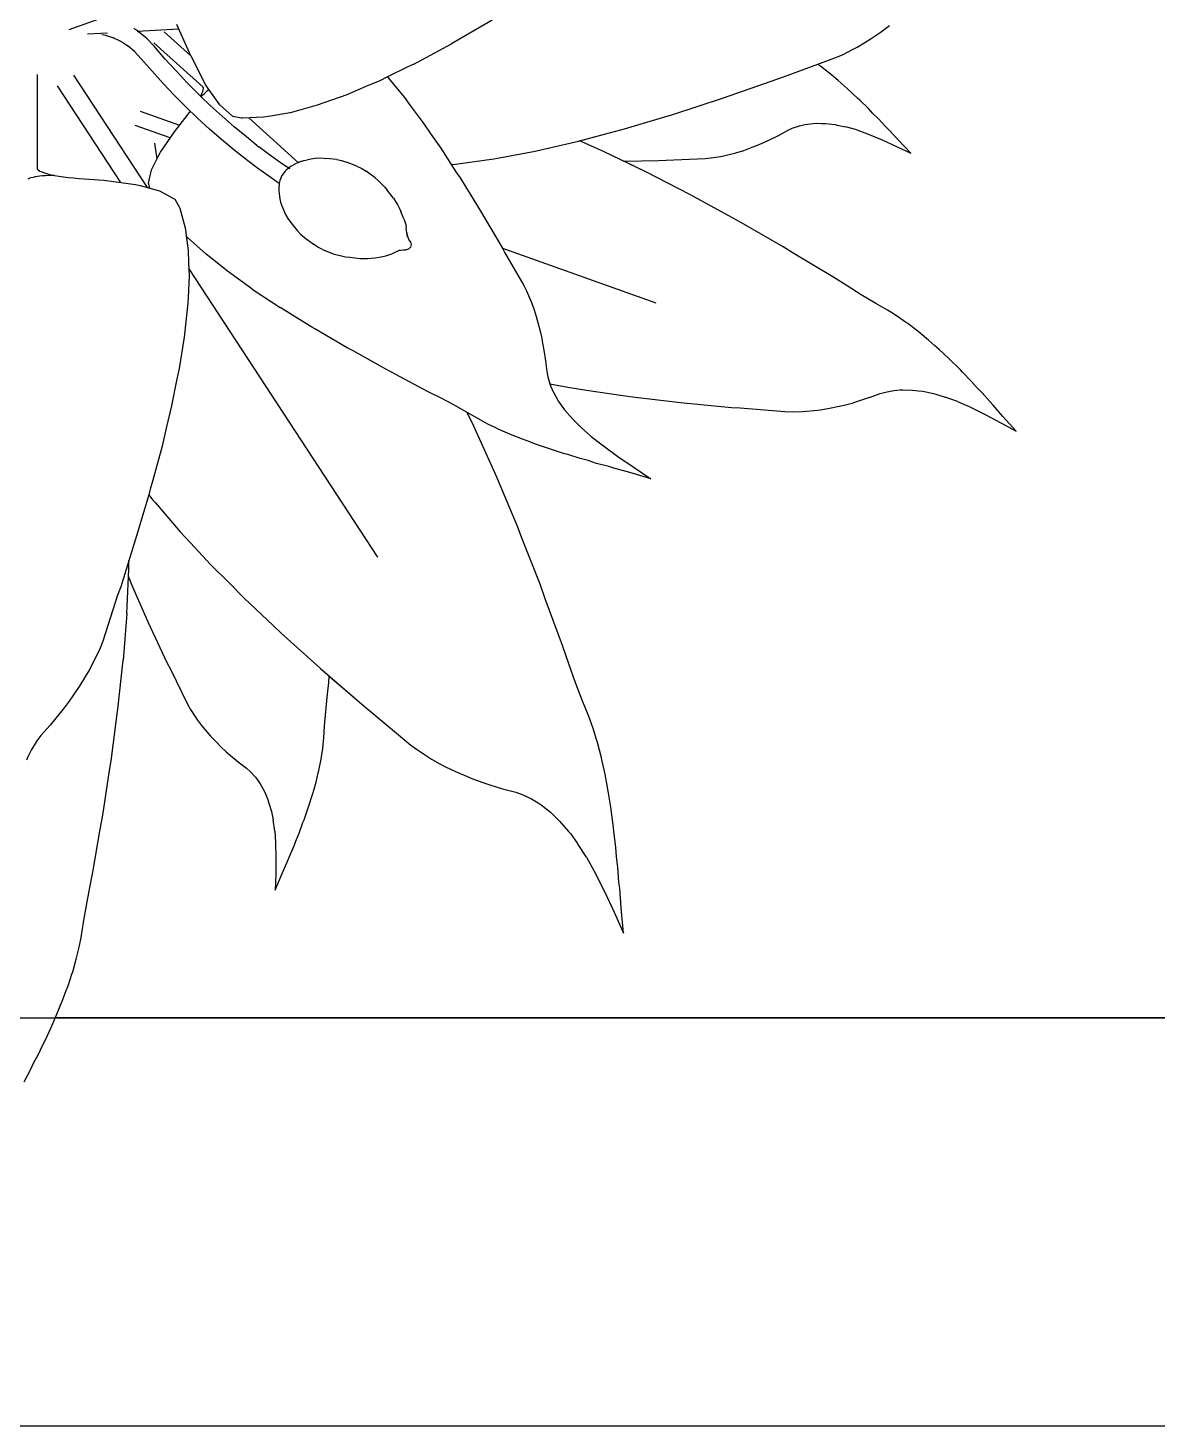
# Model space of a CAD drawing. Header units: metres. Extents: x 244.4 to 340.3, y -4.1 to 64.3.
# Drawn here: x 299.056 to 299.475, y 31.201 to 31.72 of the extents above; entities that cross this region are included whole.
import ezdxf

# ---------------------------------------------------------------- set-up
doc = ezdxf.new("R2010")
doc.units = ezdxf.units.M
doc.layers.add('Edges', color=7, linetype='Continuous')

msp = doc.modelspace()

# ---------------------------------------------------------------- linework, layer by layer
at = {"layer": 'Edges'}
for p, q in [((299.07137, 31.71942), (299.10449, 31.73131)), ((299.11658, 31.70961), (299.11138, 31.72132)), ((299.22853, 31.72282), (299.21334, 31.71406)), ((299.37267, 31.7183), (299.37614, 31.72094)), ((299.08559, 31.71809), (299.07814, 31.71767)), ((299.08354, 31.71757), (299.08481, 31.71731)), ((299.08481, 31.71731), (299.08741, 31.71647)), ((299.09059, 31.71495), (299.08741, 31.71647)), ((299.0882, 31.71616), (299.08771, 31.71633)), ((299.09356, 31.71303), (299.09059, 31.71495)), ((299.09687, 31.71882), (299.09538, 31.71978)), ((299.11216, 31.71957), (299.09659, 31.7187)), ((299.09687, 31.71882), (299.09755, 31.71831)), ((299.10036, 31.71596), (299.09755, 31.71831)), ((299.10293, 31.71324), (299.10036, 31.71596)), ((299.11658, 31.70961), (299.1066, 31.71856)), ((299.36696, 31.71453), (299.36925, 31.71603)), ((299.36925, 31.71603), (299.37267, 31.7183)), ((299.09325, 31.71323), (299.09288, 31.71354)), ((299.09563, 31.71125), (299.09325, 31.71323)), ((299.09816, 31.70856), (299.09563, 31.71125)), ((299.10287, 31.7144), (299.12111, 31.69801)), ((299.10696, 31.70857), (299.10293, 31.71324)), ((299.11663, 31.70949), (299.11658, 31.70961)), ((299.19939, 31.70657), (299.21334, 31.71406)), ((299.35583, 31.70889), (299.35861, 31.71005)), ((299.35861, 31.71005), (299.36258, 31.71207)), ((299.36258, 31.71207), (299.36414, 31.71288)), ((299.36414, 31.71288), (299.36696, 31.71453)), ((299.10218, 31.7039), (299.09816, 31.70856)), ((299.11106, 31.70404), (299.10696, 31.70857)), ((299.12204, 31.69902), (299.11663, 31.70949)), ((299.19715, 31.70551), (299.18963, 31.70183)), ((299.19939, 31.70657), (299.19715, 31.70551)), ((299.33804, 31.70236), (299.34942, 31.70654)), ((299.34942, 31.70654), (299.35583, 31.70889)), ((299.34987, 31.70622), (299.34942, 31.70654)), ((299.35055, 31.70567), (299.34987, 31.70622)), ((299.35345, 31.70349), (299.35055, 31.70567)), ((299.05958, 31.66761), (299.05958, 31.70266)), ((299.07302, 31.70241), (299.10031, 31.66076)), ((299.10629, 31.69936), (299.10218, 31.7039)), ((299.11047, 31.69494), (299.10629, 31.69936)), ((299.11523, 31.69963), (299.11106, 31.70404)), ((299.11947, 31.69535), (299.11523, 31.69963)), ((299.18647, 31.70028), (299.18246, 31.69859)), ((299.18963, 31.70183), (299.18647, 31.70028)), ((299.18963, 31.70183), (299.19, 31.70136)), ((299.19, 31.70136), (299.19589, 31.69415)), ((299.31448, 31.69401), (299.33463, 31.70103)), ((299.33463, 31.70103), (299.33804, 31.70236)), ((299.35546, 31.70177), (299.35345, 31.70349)), ((299.35705, 31.70051), (299.35546, 31.70177)), ((299.36034, 31.69755), (299.35705, 31.70051)), ((299.0906, 31.66261), (299.06709, 31.69853)), ((299.11472, 31.69065), (299.11047, 31.69494)), ((299.12018, 31.69467), (299.11947, 31.69535)), ((299.12018, 31.69467), (299.12027, 31.69484)), ((299.12045, 31.69441), (299.12018, 31.69467)), ((299.12027, 31.69484), (299.12068, 31.69566)), ((299.12045, 31.69441), (299.12096, 31.69497)), ((299.12379, 31.6912), (299.12045, 31.69441)), ((299.12068, 31.69566), (299.12098, 31.69639)), ((299.12096, 31.69497), (299.12159, 31.69561)), ((299.12098, 31.69639), (299.12117, 31.697)), ((299.12111, 31.69801), (299.12116, 31.69791)), ((299.12124, 31.69751), (299.12116, 31.69791)), ((299.12117, 31.697), (299.12124, 31.69751)), ((299.12159, 31.69561), (299.12221, 31.6962)), ((299.12304, 31.69745), (299.12204, 31.69902)), ((299.12221, 31.6962), (299.12279, 31.69673)), ((299.12279, 31.69673), (299.12327, 31.69713)), ((299.1274, 31.69141), (299.12304, 31.69745)), ((299.17453, 31.69519), (299.16353, 31.69126)), ((299.18246, 31.69859), (299.17453, 31.69519)), ((299.19589, 31.69415), (299.198, 31.69122)), ((299.36438, 31.69383), (299.36034, 31.69755)), ((299.09776, 31.68906), (299.11238, 31.68386)), ((299.11052, 31.68145), (299.1164, 31.68904)), ((299.11905, 31.68648), (299.11472, 31.69065)), ((299.1164, 31.68904), (299.11647, 31.68914)), ((299.12818, 31.68717), (299.12379, 31.6912)), ((299.13215, 31.68712), (299.1274, 31.69141)), ((299.15655, 31.68933), (299.15344, 31.6885)), ((299.16353, 31.69126), (299.15655, 31.68933)), ((299.198, 31.69122), (299.20253, 31.68524)), ((299.29558, 31.68782), (299.31448, 31.69401)), ((299.36517, 31.69301), (299.36438, 31.69383)), ((299.36817, 31.69015), (299.36517, 31.69301)), ((299.36994, 31.68823), (299.36817, 31.69015)), ((299.10894, 31.67915), (299.09588, 31.6838)), ((299.12346, 31.68244), (299.11905, 31.68648)), ((299.13265, 31.68327), (299.12818, 31.68717)), ((299.13537, 31.6865), (299.13215, 31.68712)), ((299.13592, 31.68644), (299.13537, 31.6865)), ((299.14356, 31.68685), (299.13592, 31.68644)), ((299.13809, 31.68656), (299.15661, 31.66993)), ((299.14537, 31.68706), (299.14356, 31.68685)), ((299.15344, 31.6885), (299.14537, 31.68706)), ((299.20253, 31.68524), (299.20633, 31.67962)), ((299.27763, 31.68246), (299.2918, 31.68674)), ((299.2918, 31.68674), (299.29558, 31.68782)), ((299.33995, 31.68273), (299.34269, 31.68366)), ((299.34269, 31.68366), (299.3447, 31.68411)), ((299.3447, 31.68411), (299.34563, 31.68428)), ((299.34563, 31.68428), (299.34885, 31.68456)), ((299.34885, 31.68456), (299.35078, 31.68454)), ((299.35078, 31.68454), (299.35226, 31.68449)), ((299.35226, 31.68449), (299.35588, 31.68407)), ((299.35588, 31.68407), (299.35664, 31.68392)), ((299.35664, 31.68392), (299.3598, 31.68327)), ((299.37199, 31.68626), (299.36994, 31.68823)), ((299.37467, 31.68333), (299.37199, 31.68626)), ((299.10527, 31.67379), (299.11052, 31.68145)), ((299.12794, 31.67853), (299.12346, 31.68244)), ((299.1325, 31.67475), (299.12794, 31.67853)), ((299.13719, 31.6795), (299.13265, 31.68327)), ((299.14113, 31.67636), (299.13719, 31.6795)), ((299.20633, 31.67962), (299.20941, 31.67528)), ((299.26059, 31.67793), (299.27023, 31.68056)), ((299.26098, 31.67803), (299.27023, 31.68056)), ((299.27023, 31.68056), (299.27763, 31.68246)), ((299.33148, 31.67844), (299.33487, 31.68008)), ((299.33487, 31.68008), (299.33822, 31.68193)), ((299.33822, 31.68193), (299.33995, 31.68273)), ((299.36391, 31.68211), (299.3598, 31.68327)), ((299.36391, 31.68211), (299.36789, 31.68069)), ((299.36789, 31.68069), (299.37335, 31.67845)), ((299.37335, 31.67845), (299.37871, 31.67599)), ((299.37587, 31.68218), (299.37467, 31.68333)), ((299.37935, 31.67837), (299.37587, 31.68218)), ((299.10403, 31.67142), (299.10317, 31.67714)), ((299.10456, 31.67252), (299.10527, 31.67379)), ((299.13712, 31.67109), (299.1325, 31.67475)), ((299.14113, 31.67636), (299.14181, 31.67585)), ((299.14582, 31.67284), (299.14181, 31.67585)), ((299.20941, 31.67528), (299.21499, 31.66659)), ((299.23046, 31.67163), (299.24443, 31.67423)), ((299.24443, 31.67423), (299.24977, 31.6755)), ((299.24977, 31.6755), (299.26059, 31.67793)), ((299.26739, 31.6752), (299.26098, 31.67803)), ((299.26989, 31.67411), (299.26739, 31.6752)), ((299.28554, 31.6666), (299.26989, 31.67411)), ((299.31699, 31.67306), (299.31899, 31.67364)), ((299.31899, 31.67364), (299.32197, 31.67452)), ((299.32197, 31.67452), (299.32507, 31.67568)), ((299.32507, 31.67568), (299.32707, 31.67643)), ((299.32707, 31.67643), (299.32966, 31.67754)), ((299.32966, 31.67754), (299.33148, 31.67844)), ((299.37871, 31.67599), (299.38399, 31.67345)), ((299.38399, 31.67345), (299.37935, 31.67837)), ((299.102, 31.66723), (299.10456, 31.67252)), ((299.1378, 31.67058), (299.13712, 31.67109)), ((299.14183, 31.66756), (299.1378, 31.67058)), ((299.15058, 31.66944), (299.14582, 31.67284)), ((299.15329, 31.66762), (299.15058, 31.66944)), ((299.15385, 31.66869), (299.15192, 31.66713)), ((299.15385, 31.66869), (299.15466, 31.66918)), ((299.1573, 31.67036), (299.15466, 31.66918)), ((299.1573, 31.67036), (299.15858, 31.67081)), ((299.15858, 31.67081), (299.15992, 31.67106)), ((299.16343, 31.67162), (299.15992, 31.67106)), ((299.16343, 31.67162), (299.16509, 31.6717)), ((299.16509, 31.6717), (299.16677, 31.67155)), ((299.17074, 31.67113), (299.16677, 31.67155)), ((299.17074, 31.67113), (299.17257, 31.67075)), ((299.17257, 31.67075), (299.17435, 31.67016)), ((299.17828, 31.66862), (299.17435, 31.67016)), ((299.17828, 31.66862), (299.18004, 31.6678)), ((299.21331, 31.66921), (299.21486, 31.66934)), ((299.21486, 31.66934), (299.22913, 31.67136)), ((299.22913, 31.67136), (299.23046, 31.67163)), ((299.27743, 31.67049), (299.29038, 31.67077)), ((299.28554, 31.6666), (299.27743, 31.67049)), ((299.29038, 31.67077), (299.29319, 31.67094)), ((299.29319, 31.67094), (299.30761, 31.67152)), ((299.30761, 31.67152), (299.3099, 31.67172)), ((299.3099, 31.67172), (299.31326, 31.67227)), ((299.31326, 31.67227), (299.31457, 31.6725)), ((299.31457, 31.6725), (299.31699, 31.67306)), ((299.05634, 31.66396), (299.05603, 31.66377)), ((299.05677, 31.66415), (299.05634, 31.66396)), ((299.05731, 31.66433), (299.05677, 31.66415)), ((299.05797, 31.66449), (299.05731, 31.66433)), ((299.05873, 31.66464), (299.05797, 31.66449)), ((299.05958, 31.66478), (299.05873, 31.66464)), ((299.05989, 31.66728), (299.05958, 31.66761)), ((299.06051, 31.6649), (299.05958, 31.66478)), ((299.05995, 31.66722), (299.05989, 31.66728)), ((299.05995, 31.66722), (299.06051, 31.66685)), ((299.06051, 31.66685), (299.06125, 31.66649)), ((299.06152, 31.665), (299.06051, 31.6649)), ((299.06125, 31.66649), (299.06218, 31.66614)), ((299.06258, 31.66508), (299.06152, 31.665)), ((299.06218, 31.66614), (299.06329, 31.66581)), ((299.06369, 31.66514), (299.06258, 31.66508)), ((299.06329, 31.66581), (299.06456, 31.66549)), ((299.06483, 31.66518), (299.06369, 31.66514)), ((299.06456, 31.66549), (299.06598, 31.6652)), ((299.06598, 31.6652), (299.06483, 31.66518)), ((299.06598, 31.6652), (299.06756, 31.66492)), ((299.06756, 31.66492), (299.06926, 31.66468)), ((299.06926, 31.66468), (299.07108, 31.66445)), ((299.07108, 31.66445), (299.07301, 31.66426)), ((299.07301, 31.66426), (299.07503, 31.6641)), ((299.07503, 31.6641), (299.08428, 31.66344)), ((299.08428, 31.66344), (299.09597, 31.6619)), ((299.1008, 31.66235), (299.102, 31.66723)), ((299.14251, 31.66705), (299.14183, 31.66756)), ((299.14728, 31.66365), (299.14251, 31.66705)), ((299.14944, 31.66219), (299.14728, 31.66365)), ((299.14967, 31.66329), (299.14952, 31.66282)), ((299.15041, 31.66515), (299.14967, 31.66329)), ((299.1516, 31.66676), (299.15041, 31.66515)), ((299.1516, 31.66676), (299.15192, 31.66713)), ((299.18004, 31.6678), (299.1817, 31.6668)), ((299.18509, 31.66426), (299.1817, 31.6668)), ((299.18509, 31.66426), (299.18629, 31.66322)), ((299.18629, 31.66322), (299.18742, 31.66211)), ((299.21499, 31.66659), (299.21656, 31.66427)), ((299.21656, 31.66427), (299.224, 31.65217)), ((299.30189, 31.65818), (299.28554, 31.6666)), ((299.09597, 31.6619), (299.09778, 31.66149)), ((299.09778, 31.66149), (299.10494, 31.65943)), ((299.10139, 31.66045), (299.1008, 31.66235)), ((299.10494, 31.65943), (299.11058, 31.65642)), ((299.14944, 31.66219), (299.14921, 31.66036)), ((299.14921, 31.66036), (299.14923, 31.65941)), ((299.14923, 31.65941), (299.14961, 31.65655)), ((299.14952, 31.66282), (299.14944, 31.66219)), ((299.14956, 31.66211), (299.14944, 31.66219)), ((299.18742, 31.66211), (299.18848, 31.66094)), ((299.18848, 31.66094), (299.18947, 31.6597)), ((299.19179, 31.65673), (299.18947, 31.6597)), ((299.30334, 31.65737), (299.30189, 31.65818)), ((299.11058, 31.65642), (299.11226, 31.6536)), ((299.11226, 31.6536), (299.1125, 31.6531)), ((299.1125, 31.6531), (299.11442, 31.64577)), ((299.14961, 31.65655), (299.1499, 31.65522)), ((299.1499, 31.65522), (299.1504, 31.65395)), ((299.1504, 31.65395), (299.15177, 31.65067)), ((299.19179, 31.65673), (299.1926, 31.65557)), ((299.1926, 31.65557), (299.19334, 31.65437)), ((299.19334, 31.65437), (299.194, 31.65312)), ((299.194, 31.65312), (299.19457, 31.65183)), ((299.31889, 31.64888), (299.30334, 31.65737)), ((299.15177, 31.65067), (299.15258, 31.64922)), ((299.15258, 31.64922), (299.15359, 31.64787)), ((299.15359, 31.64787), (299.15604, 31.64472)), ((299.19569, 31.64913), (299.19457, 31.65183)), ((299.19569, 31.64913), (299.19608, 31.64805)), ((299.19608, 31.64805), (299.19637, 31.64694)), ((299.224, 31.65217), (299.23195, 31.6388)), ((299.32197, 31.64707), (299.31889, 31.64888)), ((299.11442, 31.64577), (299.11469, 31.644)), ((299.11469, 31.644), (299.11487, 31.64267)), ((299.11539, 31.64213), (299.11487, 31.64267)), ((299.11487, 31.64267), (299.11556, 31.6374)), ((299.12221, 31.63597), (299.11539, 31.64213)), ((299.15604, 31.64472), (299.15733, 31.64336)), ((299.15733, 31.64336), (299.15877, 31.64216)), ((299.15877, 31.64216), (299.16215, 31.63963)), ((299.19637, 31.64694), (299.19657, 31.64582)), ((299.19685, 31.6438), (299.19657, 31.64582)), ((299.19677, 31.64385), (299.19685, 31.64323)), ((299.19685, 31.6438), (299.19689, 31.64323)), ((299.19693, 31.64305), (299.19685, 31.64323)), ((299.19693, 31.64305), (299.19691, 31.643)), ((299.19691, 31.643), (299.19696, 31.64242)), ((299.19691, 31.643), (299.19716, 31.64227)), ((299.19716, 31.64227), (299.19747, 31.6415)), ((299.19716, 31.64227), (299.1976, 31.64135)), ((299.33657, 31.63869), (299.32197, 31.64707)), ((299.11556, 31.6374), (299.11574, 31.63271)), ((299.16377, 31.63857), (299.16215, 31.63963)), ((299.1655, 31.63769), (299.16377, 31.63857)), ((299.1655, 31.63769), (299.16944, 31.63614)), ((299.19117, 31.6361), (299.19302, 31.63693)), ((299.19294, 31.63697), (299.19371, 31.63726)), ((299.19302, 31.63693), (299.19353, 31.63719)), ((299.19371, 31.63726), (299.19374, 31.6373)), ((299.19374, 31.6373), (299.19426, 31.63756)), ((299.19374, 31.6373), (299.19451, 31.63749)), ((299.19451, 31.63749), (299.19526, 31.63761)), ((299.19451, 31.63749), (299.19551, 31.63758)), ((299.19551, 31.63758), (299.19651, 31.6376)), ((299.197, 31.63768), (299.19651, 31.6376)), ((299.19745, 31.63788), (299.197, 31.63768)), ((299.19783, 31.63819), (299.19745, 31.63788)), ((299.1976, 31.64135), (299.19812, 31.64048)), ((299.19813, 31.63859), (299.19783, 31.63819)), ((299.19812, 31.64048), (299.19831, 31.64003)), ((299.19831, 31.63905), (299.19813, 31.63859)), ((299.19831, 31.64003), (299.19837, 31.63954)), ((299.19837, 31.63954), (299.19831, 31.63905)), ((299.23195, 31.6388), (299.23229, 31.63819)), ((299.23229, 31.63819), (299.23323, 31.63646)), ((299.23229, 31.63819), (299.28929, 31.61789)), ((299.34099, 31.63598), (299.33657, 31.63869)), ((299.11574, 31.63271), (299.1159, 31.62807)), ((299.12753, 31.63175), (299.12221, 31.63597)), ((299.1302, 31.6296), (299.12753, 31.63175)), ((299.16944, 31.63614), (299.17096, 31.63567)), ((299.17096, 31.63567), (299.17249, 31.6353)), ((299.17249, 31.6353), (299.17405, 31.63501)), ((299.17405, 31.63501), (299.17562, 31.63482)), ((299.17562, 31.63482), (299.17937, 31.63442)), ((299.17937, 31.63442), (299.18078, 31.63434)), ((299.18078, 31.63434), (299.18219, 31.63434)), ((299.18219, 31.63434), (299.1836, 31.63445)), ((299.1836, 31.63445), (299.185, 31.63464)), ((299.185, 31.63464), (299.18788, 31.6351)), ((299.18788, 31.6351), (299.18901, 31.63535)), ((299.18901, 31.63535), (299.1901, 31.63568)), ((299.1901, 31.63568), (299.19117, 31.6361)), ((299.23323, 31.63646), (299.24028, 31.62429)), ((299.35499, 31.62759), (299.34099, 31.63598)), ((299.1159, 31.62807), (299.11554, 31.61977)), ((299.11582, 31.63055), (299.18592, 31.52342)), ((299.13781, 31.62414), (299.1302, 31.6296)), ((299.36038, 31.62415), (299.35499, 31.62759)), ((299.13938, 31.62299), (299.13781, 31.62414)), ((299.13938, 31.62299), (299.14978, 31.61611)), ((299.24028, 31.62429), (299.24131, 31.6223)), ((299.24131, 31.6223), (299.24312, 31.61802)), ((299.36562, 31.62091), (299.36038, 31.62415)), ((299.11547, 31.61774), (299.11424, 31.60627)), ((299.11554, 31.61977), (299.11547, 31.61774)), ((299.24312, 31.61802), (299.24397, 31.61568)), ((299.37102, 31.61767), (299.36562, 31.62091)), ((299.37532, 31.61516), (299.37102, 31.61767)), ((299.16153, 31.60885), (299.14978, 31.61611)), ((299.24397, 31.61568), (299.24457, 31.61369)), ((299.24457, 31.61369), (299.2455, 31.61065)), ((299.37654, 31.61439), (299.37532, 31.61516)), ((299.3791, 31.6128), (299.37654, 31.61439)), ((299.38204, 31.61073), (299.3791, 31.6128)), ((299.11424, 31.60627), (299.11405, 31.60519)), ((299.16263, 31.60824), (299.16153, 31.60885)), ((299.17459, 31.60124), (299.16263, 31.60824)), ((299.2455, 31.61065), (299.24628, 31.60737)), ((299.24628, 31.60737), (299.24681, 31.60521)), ((299.38287, 31.61017), (299.38204, 31.61073)), ((299.38671, 31.60726), (299.38287, 31.61017)), ((299.38747, 31.60661), (299.38671, 31.60726)), ((299.39062, 31.60406), (299.38747, 31.60661)), ((299.11405, 31.60519), (299.11223, 31.5935)), ((299.17706, 31.59992), (299.17459, 31.60124)), ((299.24681, 31.60521), (299.24737, 31.60235)), ((299.24737, 31.60235), (299.24768, 31.60028)), ((299.39281, 31.60208), (299.39062, 31.60406)), ((299.39453, 31.60062), (299.39281, 31.60208)), ((299.39808, 31.59725), (299.39453, 31.60062)), ((299.18898, 31.59325), (299.17706, 31.59992)), ((299.24768, 31.60028), (299.24831, 31.59638)), ((299.24831, 31.59638), (299.24875, 31.59242)), ((299.40241, 31.59302), (299.39808, 31.59725)), ((299.11223, 31.5935), (299.11126, 31.58903)), ((299.19274, 31.59133), (299.18898, 31.59325)), ((299.20477, 31.58484), (299.19274, 31.59133)), ((299.24875, 31.59242), (299.24913, 31.59042)), ((299.24913, 31.59042), (299.24995, 31.58775)), ((299.40325, 31.59209), (299.40241, 31.59302)), ((299.40645, 31.58886), (299.40325, 31.59209)), ((299.11126, 31.58903), (299.10944, 31.57967)), ((299.24995, 31.58775), (299.25661, 31.58663)), ((299.24995, 31.58775), (299.25004, 31.58744)), ((299.25004, 31.58744), (299.2509, 31.58538)), ((299.2509, 31.58538), (299.25135, 31.58442)), ((299.25661, 31.58663), (299.26355, 31.5854)), ((299.26355, 31.5854), (299.27704, 31.58351)), ((299.37456, 31.58476), (299.37769, 31.58536)), ((299.37769, 31.58536), (299.37997, 31.58556)), ((299.37997, 31.58556), (299.38103, 31.58563)), ((299.38103, 31.58563), (299.38465, 31.58551)), ((299.38465, 31.58551), (299.38682, 31.58526)), ((299.38682, 31.58526), (299.38847, 31.58504)), ((299.38847, 31.58504), (299.3925, 31.58418)), ((299.40833, 31.58672), (299.40645, 31.58886)), ((299.4105, 31.5845), (299.40833, 31.58672)), ((299.20959, 31.58244), (299.20477, 31.58484)), ((299.21431, 31.57996), (299.20959, 31.58244)), ((299.21922, 31.57721), (299.21431, 31.57996)), ((299.25135, 31.58442), (299.25317, 31.5813)), ((299.25317, 31.5813), (299.25442, 31.57952)), ((299.27704, 31.58351), (299.28057, 31.58297)), ((299.28057, 31.58297), (299.29846, 31.58089)), ((299.29846, 31.58089), (299.3174, 31.57907)), ((299.35742, 31.57949), (299.35973, 31.58)), ((299.35973, 31.58), (299.36272, 31.5808)), ((299.36872, 31.58272), (299.36272, 31.5808)), ((299.36872, 31.58272), (299.37258, 31.58416)), ((299.37258, 31.58416), (299.37456, 31.58476)), ((299.3925, 31.58418), (299.39334, 31.58394)), ((299.39334, 31.58394), (299.39683, 31.58291)), ((299.40135, 31.58125), (299.39683, 31.58291)), ((299.40135, 31.58125), (299.40571, 31.57936)), ((299.41333, 31.58123), (299.4105, 31.5845)), ((299.41459, 31.57994), (299.41333, 31.58123)), ((299.41824, 31.5757), (299.41459, 31.57994)), ((299.10944, 31.57967), (299.10736, 31.57131)), ((299.22317, 31.5749), (299.21922, 31.57721)), ((299.22162, 31.57237), (299.21927, 31.57718)), ((299.22434, 31.57428), (299.22317, 31.5749)), ((299.25442, 31.57952), (299.25543, 31.57815)), ((299.25543, 31.57815), (299.25818, 31.57496)), ((299.25818, 31.57496), (299.2588, 31.57432)), ((299.3174, 31.57907), (299.32065, 31.57886)), ((299.32065, 31.57886), (299.33727, 31.57756)), ((299.33727, 31.57756), (299.33991, 31.57746)), ((299.33991, 31.57746), (299.3438, 31.57757)), ((299.3438, 31.57757), (299.3453, 31.57764)), ((299.3453, 31.57764), (299.3481, 31.57789)), ((299.3481, 31.57789), (299.35041, 31.57821)), ((299.35041, 31.57821), (299.35384, 31.57873)), ((299.35384, 31.57873), (299.35742, 31.57949)), ((299.40571, 31.57936), (299.41163, 31.57647)), ((299.41163, 31.57647), (299.41742, 31.57338)), ((299.42309, 31.57023), (299.41824, 31.5757)), ((299.10736, 31.57131), (299.10587, 31.56472)), ((299.22978, 31.55424), (299.22162, 31.57237)), ((299.22683, 31.57289), (299.22434, 31.57428)), ((299.22991, 31.57142), (299.22683, 31.57289)), ((299.23078, 31.57098), (299.22991, 31.57142)), ((299.23508, 31.56909), (299.23078, 31.57098)), ((299.2588, 31.57432), (299.2615, 31.57163)), ((299.26532, 31.56827), (299.2615, 31.57163)), ((299.41742, 31.57338), (299.42309, 31.57023)), ((299.10587, 31.56472), (299.10239, 31.55208)), ((299.23598, 31.56875), (299.23508, 31.56909)), ((299.23972, 31.5672), (299.23598, 31.56875)), ((299.2425, 31.56623), (299.23972, 31.5672)), ((299.24464, 31.56539), (299.2425, 31.56623)), ((299.24937, 31.56381), (299.24464, 31.56539)), ((299.26532, 31.56827), (299.26931, 31.56511)), ((299.26931, 31.56511), (299.27516, 31.56086)), ((299.25535, 31.56185), (299.24937, 31.56381)), ((299.2566, 31.56152), (299.25535, 31.56185)), ((299.26119, 31.56005), (299.2566, 31.56152)), ((299.2641, 31.5593), (299.26119, 31.56005)), ((299.26729, 31.55827), (299.2641, 31.5593)), ((299.27516, 31.56086), (299.28123, 31.55671)), ((299.23045, 31.55256), (299.22978, 31.55424)), ((299.27178, 31.5571), (299.26729, 31.55827)), ((299.27367, 31.55647), (299.27178, 31.5571)), ((299.27959, 31.55488), (299.27367, 31.55647)), ((299.28742, 31.55259), (299.27959, 31.55488)), ((299.28123, 31.55671), (299.28742, 31.55259)), ((299.10239, 31.55208), (299.10152, 31.54863)), ((299.23799, 31.5346), (299.23045, 31.55256)), ((299.10093, 31.54661), (299.0964, 31.53133)), ((299.10152, 31.54863), (299.10093, 31.54661)), ((299.10093, 31.54661), (299.10248, 31.54462)), ((299.10248, 31.54462), (299.10338, 31.5436)), ((299.10338, 31.5436), (299.11262, 31.5328)), ((299.23938, 31.53092), (299.23799, 31.5346)), ((299.0964, 31.53133), (299.09051, 31.51248)), ((299.11262, 31.5328), (299.11639, 31.52881)), ((299.11639, 31.52881), (299.1239, 31.52066)), ((299.24627, 31.51343), (299.23938, 31.53092)), ((299.09287, 31.50527), (299.09351, 31.51901)), ((299.09338, 31.51624), (299.09351, 31.51901)), ((299.09351, 31.51901), (299.09354, 31.52217)), ((299.1239, 31.52066), (299.131, 31.51362)), ((299.09051, 31.51248), (299.08937, 31.50928)), ((299.09338, 31.51624), (299.09343, 31.51611)), ((299.09343, 31.51611), (299.09455, 31.51328)), ((299.09455, 31.51328), (299.10076, 31.49918)), ((299.131, 31.51362), (299.13634, 31.50817)), ((299.24821, 31.50797), (299.24627, 31.51343)), ((299.08937, 31.50928), (299.08385, 31.4923)), ((299.13634, 31.50817), (299.14714, 31.49804)), ((299.25468, 31.49066), (299.24821, 31.50797)), ((299.09276, 31.50255), (299.09141, 31.48524)), ((299.09276, 31.50255), (299.09287, 31.50527)), ((299.10076, 31.49918), (299.1077, 31.48434)), ((299.14714, 31.49804), (299.14996, 31.4953)), ((299.08385, 31.4923), (299.08284, 31.48963)), ((299.14996, 31.4953), (299.16477, 31.48203)), ((299.08284, 31.48963), (299.08033, 31.48429)), ((299.257, 31.48378), (299.25468, 31.49066)), ((299.07884, 31.4815), (299.07747, 31.47925)), ((299.08033, 31.48429), (299.07884, 31.4815)), ((299.08948, 31.46696), (299.09141, 31.48524)), ((299.1077, 31.48434), (299.10898, 31.48183)), ((299.10898, 31.48183), (299.11534, 31.46888)), ((299.16477, 31.48203), (299.18093, 31.46809)), ((299.25938, 31.47713), (299.257, 31.48378)), ((299.07747, 31.47925), (299.07539, 31.47579)), ((299.16719, 31.4714), (299.16781, 31.47689)), ((299.16781, 31.47689), (299.16799, 31.47924)), ((299.16799, 31.47924), (299.18093, 31.46809)), ((299.26199, 31.47028), (299.25938, 31.47713)), ((299.07295, 31.47228), (299.07135, 31.46994)), ((299.07539, 31.47579), (299.07295, 31.47228)), ((299.16668, 31.4661), (299.16719, 31.4714)), ((299.06913, 31.46698), (299.06743, 31.46494)), ((299.07135, 31.46994), (299.06913, 31.46698)), ((299.08925, 31.4653), (299.08948, 31.46696)), ((299.11534, 31.46888), (299.11645, 31.46686)), ((299.11645, 31.46686), (299.1183, 31.46401)), ((299.16625, 31.46064), (299.16668, 31.4661)), ((299.18093, 31.46809), (299.18378, 31.4658)), ((299.18378, 31.4658), (299.19833, 31.45366)), ((299.26417, 31.46483), (299.26199, 31.47028)), ((299.06428, 31.46103), (299.0609, 31.45725)), ((299.06743, 31.46494), (299.06428, 31.46103)), ((299.08696, 31.44774), (299.08925, 31.4653)), ((299.1183, 31.46401), (299.11904, 31.46291)), ((299.11904, 31.46291), (299.12053, 31.46092)), ((299.12053, 31.46092), (299.12186, 31.45932)), ((299.16598, 31.4563), (299.16625, 31.46064)), ((299.26472, 31.46322), (299.26417, 31.46483)), ((299.26597, 31.45985), (299.26472, 31.46322)), ((299.05934, 31.4552), (299.05729, 31.45181)), ((299.0609, 31.45725), (299.05934, 31.4552)), ((299.12186, 31.45932), (299.12388, 31.45695)), ((299.12388, 31.45695), (299.12618, 31.45458)), ((299.16584, 31.45505), (299.16598, 31.4563)), ((299.26721, 31.45572), (299.26597, 31.45985)), ((299.26759, 31.45457), (299.26721, 31.45572)), ((299.05729, 31.45181), (299.05608, 31.44925)), ((299.12618, 31.45458), (299.12768, 31.45305)), ((299.12768, 31.45305), (299.12975, 31.45113)), ((299.12975, 31.45113), (299.13129, 31.44983)), ((299.1651, 31.44929), (299.1656, 31.45242)), ((299.1656, 31.45242), (299.16584, 31.45505)), ((299.19833, 31.45366), (299.20073, 31.45183)), ((299.20073, 31.45183), (299.20446, 31.4494)), ((299.26907, 31.44892), (299.26759, 31.45457)), ((299.05608, 31.44925), (299.05555, 31.44801)), ((299.08639, 31.44422), (299.08696, 31.44774)), ((299.13129, 31.44983), (299.13417, 31.44739)), ((299.13417, 31.44739), (299.13721, 31.44507)), ((299.13721, 31.44507), (299.13864, 31.44382)), ((299.16414, 31.44422), (299.16498, 31.44841)), ((299.16498, 31.44841), (299.1651, 31.44929)), ((299.20446, 31.4494), (299.20594, 31.44846)), ((299.20594, 31.44846), (299.20878, 31.44684)), ((299.20878, 31.44684), (299.21122, 31.44561)), ((299.21122, 31.44561), (299.2149, 31.44378)), ((299.26931, 31.44773), (299.26907, 31.44892)), ((299.27044, 31.44289), (299.26931, 31.44773)), ((299.08385, 31.42757), (299.08639, 31.44422)), ((299.13864, 31.44382), (299.1406, 31.44168)), ((299.1406, 31.44168), (299.14182, 31.44002)), ((299.14182, 31.44002), (299.14235, 31.43923)), ((299.16232, 31.4373), (299.16308, 31.43983)), ((299.16308, 31.43983), (299.16391, 31.44336)), ((299.16391, 31.44336), (299.16414, 31.44422)), ((299.2149, 31.44378), (299.21892, 31.4421)), ((299.21892, 31.4421), (299.22155, 31.441)), ((299.22155, 31.441), (299.22505, 31.43972)), ((299.22505, 31.43972), (299.2276, 31.43892)), ((299.27105, 31.43932), (299.27044, 31.44289)), ((299.14235, 31.43923), (299.1439, 31.4364)), ((299.1439, 31.4364), (299.14467, 31.43463)), ((299.14467, 31.43463), (299.14522, 31.43326)), ((299.16043, 31.43113), (299.16181, 31.43534)), ((299.16181, 31.43534), (299.16232, 31.4373)), ((299.2276, 31.43892), (299.23236, 31.4374)), ((299.23236, 31.4374), (299.23724, 31.43611)), ((299.23724, 31.43611), (299.23964, 31.43528)), ((299.23964, 31.43528), (299.24317, 31.43363)), ((299.27163, 31.43658), (299.27105, 31.43932)), ((299.27255, 31.43057), (299.27163, 31.43658)), ((299.14522, 31.43326), (299.1463, 31.42977)), ((299.1463, 31.42977), (299.14647, 31.42902)), ((299.15866, 31.42594), (299.16043, 31.43113)), ((299.24317, 31.43363), (299.24556, 31.4322)), ((299.24556, 31.4322), (299.24666, 31.43149)), ((299.24666, 31.43149), (299.25014, 31.42873)), ((299.27362, 31.42306), (299.27255, 31.43057)), ((299.08292, 31.42247), (299.08385, 31.42757)), ((299.14647, 31.42902), (299.14715, 31.42587)), ((299.14774, 31.42164), (299.14715, 31.42587)), ((299.15682, 31.42099), (299.15822, 31.42488)), ((299.15822, 31.42488), (299.15866, 31.42594)), ((299.25014, 31.42873), (299.25208, 31.4269)), ((299.25208, 31.4269), (299.25355, 31.42545)), ((299.25355, 31.42545), (299.25689, 31.42161)), ((299.08016, 31.40639), (299.08292, 31.42247)), ((299.14774, 31.42164), (299.14806, 31.41742)), ((299.15578, 31.41859), (299.15682, 31.42099)), ((299.25689, 31.42161), (299.25754, 31.42075)), ((299.25754, 31.42075), (299.26024, 31.41708)), ((299.27375, 31.4215), (299.27362, 31.42306)), ((299.27449, 31.41579), (299.27375, 31.4215)), ((299.14806, 31.41742), (299.1482, 31.41153)), ((299.1532, 31.41228), (299.1548, 31.41592)), ((299.1548, 31.41592), (299.15578, 31.41859)), ((299.2635, 31.412), (299.26024, 31.41708)), ((299.27474, 31.4122), (299.27449, 31.41579)), ((299.1482, 31.41153), (299.14811, 31.40563)), ((299.15055, 31.406), (299.15263, 31.41073)), ((299.15263, 31.41073), (299.1532, 31.41228)), ((299.2635, 31.412), (299.26644, 31.40676)), ((299.27524, 31.40826), (299.27474, 31.4122)), ((299.0789, 31.40011), (299.08016, 31.40639)), ((299.14793, 31.39977), (299.15055, 31.406)), ((299.14811, 31.40563), (299.14793, 31.39977)), ((299.26644, 31.40676), (299.27024, 31.39925)), ((299.27561, 31.40276), (299.27524, 31.40826)), ((299.07777, 31.39406), (299.0789, 31.40011)), ((299.27024, 31.39925), (299.2738, 31.39155)), ((299.27592, 31.40045), (299.27561, 31.40276)), ((299.27642, 31.39326), (299.27592, 31.40045)), ((299.07671, 31.38785), (299.07777, 31.39406)), ((299.27726, 31.3838), (299.27642, 31.39326)), ((299.07593, 31.38293), (299.07671, 31.38785)), ((299.2738, 31.39155), (299.27726, 31.3838)), ((299.07565, 31.38152), (299.07593, 31.38293)), ((299.07423, 31.37507), (299.0751, 31.37856)), ((299.0751, 31.37856), (299.07565, 31.38152)), ((299.07268, 31.36945), (299.07401, 31.37409)), ((299.07401, 31.37409), (299.07423, 31.37507)), ((299.07111, 31.36465), (299.07235, 31.36852)), ((299.07235, 31.36852), (299.07268, 31.36945)), ((299.06932, 31.35977), (299.07006, 31.3619)), ((299.07006, 31.3619), (299.07111, 31.36465)), ((299.06746, 31.35523), (299.06932, 31.35977)), ((299.06508, 31.34967), (299.06746, 31.35523)), ((303.05535, 31.3523), (299.0662, 31.3523)), ((299.06266, 31.3444), (299.06452, 31.34855)), ((299.06452, 31.34855), (299.06508, 31.34967)), ((299.06006, 31.33905), (299.06135, 31.34187)), ((299.06135, 31.34187), (299.06266, 31.3444)), ((299.05804, 31.33523), (299.06006, 31.33905)), ((299.05466, 31.32864), (299.05729, 31.33359)), ((299.05729, 31.33359), (299.05804, 31.33523))]:
    msp.add_line(p, q, dxfattribs=at)
for points in [[(298.45857, 31.3523), (312.00535, 31.3523)], [(319.30857, 31.20075), (298.45857, 31.20075)]]:
    msp.add_lwpolyline(points, dxfattribs=at)

doc.saveas('drawing.dxf')
